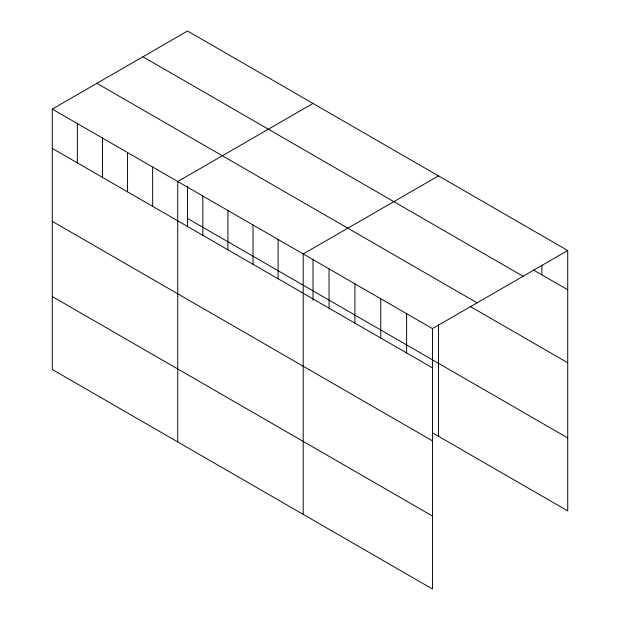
<?xml version="1.0" encoding="UTF-8"?>
<svg xmlns="http://www.w3.org/2000/svg" width="620" height="620" viewBox="0 0 620 620"><rect width="100%" height="100%" fill="white"/><g stroke="black" fill="none" stroke-linecap="round" stroke-linejoin="round"><path stroke-width="0.93" d="M52.274 109.097L432.466 328.6L432.466 589L52.274 369.497L52.274 109.097L187.535 31L567.726 250.503L567.726 510.903L432.613 432.892M312.999 103.439L177.731 181.528L177.731 441.936M438.464 175.871L303.196 253.968L303.196 514.368M432.466 328.6L567.726 250.503M533.541 270.056L567.726 289.796M142.902 56.769L523.094 276.272M96.906 83.328L477.098 302.824M470.154 306.427L567.726 362.762M187.535 218.434L567.726 437.937M52.274 148.389L432.466 367.892M52.274 221.356L432.466 440.859M52.274 296.531L432.466 516.034M541.88 265.283L541.88 274.869M438.464 324.756L438.464 436.271M406.611 313.673L406.611 352.966M380.757 298.747L380.757 338.04M354.904 283.821L354.904 323.113M329.05 268.894L329.05 308.187M312.999 259.067L312.999 300.227M278.101 239.483L278.101 278.775M253.014 224.99L253.014 264.283M227.92 210.506L227.92 249.798M202.825 196.021L202.825 235.313M187.535 186.628L187.535 226.858M152.644 167.043L152.644 206.336M127.55 152.559L127.55 191.851M102.455 138.066L102.455 177.359M77.361 123.582L77.361 162.874"/></g></svg>
